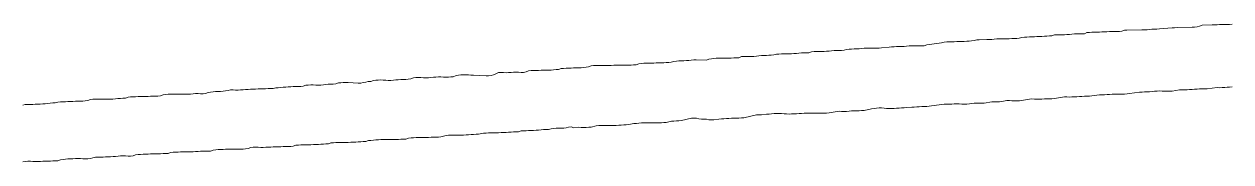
# Model space of a CAD drawing. Extents: x -16 to 11205, y -14909 to 147.
# Drawn here: x 5.14 to 15.76, y 107.3 to 108.52 of the extents above; entities that cross this region are included whole.
import ezdxf

# ---------------------------------------------------------------- set-up
doc = ezdxf.new("R2010")
doc.units = 0
doc.layers.get('0').update_dxf_attribs({"color": 1, "linetype": 'CONTINUOUS', "lineweight": 15, "true_color": 0xff0000})

msp = doc.modelspace()

# ---------------------------------------------------------------- linework, layer by layer
for p, q in [((14.49, 108.443), (14.467, 108.434)), ((14.512, 108.445), (14.49, 108.443)), ((14.534, 108.447), (14.512, 108.445)), ((14.578, 108.448), (14.534, 108.447)), ((14.6, 108.448), (14.578, 108.448)), ((14.622, 108.449), (14.6, 108.448)), ((14.644, 108.451), (14.622, 108.449)), ((14.666, 108.451), (14.644, 108.451)), ((14.688, 108.452), (14.666, 108.451)), ((14.71, 108.452), (14.688, 108.452)), ((14.732, 108.452), (14.71, 108.452)), ((14.754, 108.453), (14.732, 108.452)), ((14.776, 108.454), (14.754, 108.453)), ((14.797, 108.456), (14.776, 108.454)), ((14.821, 108.465), (14.797, 108.456)), ((14.842, 108.466), (14.821, 108.465)), ((14.974, 108.467), (14.842, 108.466)), ((14.997, 108.468), (14.974, 108.467)), ((15.019, 108.469), (14.997, 108.468)), ((15.04, 108.472), (15.019, 108.469)), ((15.062, 108.473), (15.04, 108.472)), ((15.084, 108.474), (15.062, 108.473)), ((15.106, 108.475), (15.084, 108.474)), ((15.128, 108.478), (15.106, 108.475)), ((15.239, 108.486), (15.128, 108.478)), ((15.261, 108.487), (15.239, 108.486)), ((15.283, 108.489), (15.261, 108.487)), ((15.415, 108.491), (15.283, 108.489)), ((15.437, 108.492), (15.415, 108.491)), ((15.459, 108.495), (15.437, 108.492)), ((15.48, 108.5), (15.459, 108.495)), ((15.504, 108.51), (15.48, 108.5)), ((15.591, 108.512), (15.504, 108.51)), ((15.613, 108.512), (15.591, 108.512)), ((15.635, 108.513), (15.613, 108.512)), ((15.657, 108.514), (15.635, 108.513)), ((15.723, 108.515), (15.657, 108.514)), ((15.745, 108.516), (15.723, 108.515)), ((15.767, 108.519), (15.745, 108.516)), ((13.08, 108.336), (13.057, 108.327)), ((13.102, 108.339), (13.08, 108.336)), ((13.124, 108.342), (13.102, 108.339)), ((13.145, 108.345), (13.124, 108.342)), ((13.167, 108.347), (13.145, 108.345)), ((13.189, 108.349), (13.167, 108.347)), ((13.21, 108.352), (13.189, 108.349)), ((13.234, 108.36), (13.21, 108.352)), ((13.256, 108.361), (13.234, 108.36)), ((13.278, 108.361), (13.256, 108.361)), ((13.3, 108.362), (13.278, 108.361)), ((13.322, 108.363), (13.3, 108.362)), ((13.344, 108.364), (13.322, 108.363)), ((13.366, 108.365), (13.344, 108.364)), ((13.388, 108.366), (13.366, 108.365)), ((13.41, 108.366), (13.388, 108.366)), ((13.432, 108.367), (13.41, 108.366)), ((13.453, 108.369), (13.432, 108.367)), ((13.475, 108.372), (13.453, 108.369)), ((13.497, 108.373), (13.475, 108.372)), ((13.52, 108.38), (13.497, 108.373)), ((13.542, 108.381), (13.52, 108.38)), ((13.608, 108.382), (13.542, 108.381)), ((13.63, 108.382), (13.608, 108.382)), ((13.652, 108.383), (13.63, 108.382)), ((13.674, 108.385), (13.652, 108.383)), ((13.696, 108.388), (13.674, 108.385)), ((13.784, 108.389), (13.696, 108.388)), ((13.806, 108.389), (13.784, 108.389)), ((13.828, 108.39), (13.806, 108.389)), ((13.85, 108.391), (13.828, 108.39)), ((13.872, 108.392), (13.85, 108.391)), ((13.894, 108.393), (13.872, 108.392)), ((13.917, 108.401), (13.894, 108.393)), ((13.939, 108.403), (13.917, 108.401)), ((13.961, 108.404), (13.939, 108.403)), ((13.983, 108.405), (13.961, 108.404)), ((14.005, 108.406), (13.983, 108.405)), ((14.027, 108.407), (14.005, 108.406)), ((14.049, 108.408), (14.027, 108.407)), ((14.071, 108.409), (14.049, 108.408)), ((14.093, 108.41), (14.071, 108.409)), ((14.115, 108.412), (14.093, 108.41)), ((14.137, 108.413), (14.115, 108.412)), ((14.159, 108.414), (14.137, 108.413)), ((14.18, 108.415), (14.159, 108.414)), ((14.203, 108.423), (14.18, 108.415)), ((14.225, 108.424), (14.203, 108.423)), ((14.247, 108.424), (14.225, 108.424)), ((14.269, 108.425), (14.247, 108.424)), ((14.291, 108.425), (14.269, 108.425)), ((14.313, 108.427), (14.291, 108.425)), ((14.335, 108.428), (14.313, 108.427)), ((14.357, 108.43), (14.335, 108.428)), ((14.379, 108.432), (14.357, 108.43)), ((14.401, 108.433), (14.379, 108.432)), ((14.423, 108.433), (14.401, 108.433)), ((14.445, 108.433), (14.423, 108.433)), ((14.467, 108.434), (14.445, 108.433)), ((11.449, 108.232), (11.426, 108.222)), ((11.537, 108.232), (11.449, 108.232)), ((11.559, 108.232), (11.537, 108.232)), ((11.581, 108.235), (11.559, 108.232)), ((11.603, 108.239), (11.581, 108.235)), ((11.625, 108.241), (11.603, 108.239)), ((11.647, 108.242), (11.625, 108.241)), ((11.669, 108.242), (11.647, 108.242)), ((11.691, 108.243), (11.669, 108.242)), ((11.712, 108.244), (11.691, 108.243)), ((11.734, 108.246), (11.712, 108.244)), ((11.757, 108.253), (11.734, 108.246)), ((11.779, 108.254), (11.757, 108.253)), ((11.801, 108.255), (11.779, 108.254)), ((11.823, 108.256), (11.801, 108.255)), ((11.845, 108.257), (11.823, 108.256)), ((11.867, 108.257), (11.845, 108.257)), ((11.889, 108.257), (11.867, 108.257)), ((11.911, 108.258), (11.889, 108.257)), ((11.933, 108.26), (11.911, 108.258)), ((11.955, 108.262), (11.933, 108.26)), ((11.977, 108.264), (11.955, 108.262)), ((11.999, 108.264), (11.977, 108.264)), ((12.021, 108.265), (11.999, 108.264)), ((12.043, 108.266), (12.021, 108.265)), ((12.066, 108.274), (12.043, 108.266)), ((12.088, 108.276), (12.066, 108.274)), ((12.11, 108.276), (12.088, 108.276)), ((12.132, 108.277), (12.11, 108.276)), ((12.154, 108.277), (12.132, 108.277)), ((12.176, 108.278), (12.154, 108.277)), ((12.198, 108.279), (12.176, 108.278)), ((12.22, 108.28), (12.198, 108.279)), ((12.242, 108.282), (12.22, 108.28)), ((12.264, 108.284), (12.242, 108.282)), ((12.286, 108.285), (12.264, 108.284)), ((12.308, 108.286), (12.286, 108.285)), ((12.33, 108.286), (12.308, 108.286)), ((12.352, 108.287), (12.33, 108.286)), ((12.375, 108.294), (12.352, 108.287)), ((12.397, 108.296), (12.375, 108.294)), ((12.418, 108.298), (12.397, 108.296)), ((12.44, 108.299), (12.418, 108.298)), ((12.462, 108.3), (12.44, 108.299)), ((12.484, 108.301), (12.462, 108.3)), ((12.506, 108.303), (12.484, 108.301)), ((12.528, 108.305), (12.506, 108.303)), ((12.638, 108.306), (12.528, 108.305)), ((12.66, 108.307), (12.638, 108.306)), ((12.682, 108.31), (12.66, 108.307)), ((12.749, 108.316), (12.682, 108.31)), ((12.771, 108.317), (12.749, 108.316)), ((12.793, 108.319), (12.771, 108.317)), ((12.815, 108.321), (12.793, 108.319)), ((12.837, 108.322), (12.815, 108.321)), ((12.859, 108.322), (12.837, 108.322)), ((12.881, 108.322), (12.859, 108.322)), ((12.903, 108.324), (12.881, 108.322)), ((12.925, 108.327), (12.903, 108.324)), ((13.035, 108.326), (12.925, 108.327)), ((13.057, 108.327), (13.035, 108.326)), ((9.862, 108.126), (9.839, 108.119)), ((9.884, 108.127), (9.862, 108.126)), ((9.906, 108.128), (9.884, 108.127)), ((9.928, 108.128), (9.906, 108.128)), ((9.95, 108.13), (9.928, 108.128)), ((9.972, 108.131), (9.95, 108.13)), ((9.994, 108.132), (9.972, 108.131)), ((10.016, 108.133), (9.994, 108.132)), ((10.038, 108.133), (10.016, 108.133)), ((10.06, 108.134), (10.038, 108.133)), ((10.081, 108.137), (10.06, 108.134)), ((10.103, 108.141), (10.081, 108.137)), ((10.127, 108.15), (10.103, 108.141)), ((10.148, 108.152), (10.127, 108.15)), ((10.17, 108.152), (10.148, 108.152)), ((10.192, 108.152), (10.17, 108.152)), ((10.214, 108.152), (10.192, 108.152)), ((10.236, 108.152), (10.214, 108.152)), ((10.259, 108.152), (10.236, 108.152)), ((10.281, 108.153), (10.259, 108.152)), ((10.303, 108.154), (10.281, 108.153)), ((10.325, 108.156), (10.303, 108.154)), ((10.347, 108.156), (10.325, 108.156)), ((10.369, 108.156), (10.347, 108.156)), ((10.391, 108.155), (10.369, 108.156)), ((10.413, 108.155), (10.391, 108.155)), ((10.435, 108.155), (10.413, 108.155)), ((10.457, 108.155), (10.435, 108.155)), ((10.479, 108.156), (10.457, 108.155)), ((10.5, 108.158), (10.479, 108.156)), ((10.522, 108.16), (10.5, 108.158)), ((10.546, 108.169), (10.522, 108.16)), ((10.568, 108.171), (10.546, 108.169)), ((10.589, 108.173), (10.568, 108.171)), ((10.611, 108.174), (10.589, 108.173)), ((10.633, 108.175), (10.611, 108.174)), ((10.655, 108.175), (10.633, 108.175)), ((10.677, 108.175), (10.655, 108.175)), ((10.699, 108.176), (10.677, 108.175)), ((10.721, 108.176), (10.699, 108.176)), ((10.743, 108.176), (10.721, 108.176)), ((10.765, 108.177), (10.743, 108.176)), ((10.787, 108.179), (10.765, 108.177)), ((10.809, 108.18), (10.787, 108.179)), ((10.831, 108.181), (10.809, 108.18)), ((10.854, 108.189), (10.831, 108.181)), ((10.876, 108.191), (10.854, 108.189)), ((10.898, 108.193), (10.876, 108.191)), ((10.92, 108.195), (10.898, 108.193)), ((10.942, 108.195), (10.92, 108.195)), ((10.964, 108.196), (10.942, 108.195)), ((10.986, 108.197), (10.964, 108.196)), ((11.007, 108.2), (10.986, 108.197)), ((11.029, 108.202), (11.007, 108.2)), ((11.051, 108.204), (11.029, 108.202)), ((11.14, 108.201), (11.051, 108.204)), ((11.163, 108.208), (11.14, 108.201)), ((11.185, 108.211), (11.163, 108.208)), ((11.206, 108.215), (11.185, 108.211)), ((11.228, 108.217), (11.206, 108.215)), ((11.25, 108.217), (11.228, 108.217)), ((11.272, 108.217), (11.25, 108.217)), ((11.294, 108.217), (11.272, 108.217)), ((11.316, 108.217), (11.294, 108.217)), ((11.338, 108.219), (11.316, 108.217)), ((11.36, 108.219), (11.338, 108.219)), ((11.382, 108.22), (11.36, 108.219)), ((11.404, 108.22), (11.382, 108.22)), ((11.426, 108.222), (11.404, 108.22)), ((8.21, 108.021), (8.186, 108.013)), ((8.231, 108.023), (8.21, 108.021)), ((8.253, 108.024), (8.231, 108.023)), ((8.275, 108.025), (8.253, 108.024)), ((8.297, 108.024), (8.275, 108.025)), ((8.319, 108.023), (8.297, 108.024)), ((8.341, 108.021), (8.319, 108.023)), ((8.364, 108.021), (8.341, 108.021)), ((8.386, 108.023), (8.364, 108.021)), ((8.408, 108.025), (8.386, 108.023)), ((8.429, 108.027), (8.408, 108.025)), ((8.451, 108.029), (8.429, 108.027)), ((8.473, 108.029), (8.451, 108.029)), ((8.495, 108.03), (8.473, 108.029)), ((8.517, 108.031), (8.495, 108.03)), ((8.539, 108.034), (8.517, 108.031)), ((8.562, 108.043), (8.539, 108.034)), ((8.584, 108.046), (8.562, 108.043)), ((8.606, 108.047), (8.584, 108.046)), ((8.628, 108.046), (8.606, 108.047)), ((8.65, 108.045), (8.628, 108.046)), ((8.672, 108.044), (8.65, 108.045)), ((8.694, 108.044), (8.672, 108.044)), ((8.716, 108.046), (8.694, 108.044)), ((8.738, 108.049), (8.716, 108.046)), ((8.76, 108.051), (8.738, 108.049)), ((8.782, 108.053), (8.76, 108.051)), ((8.804, 108.052), (8.782, 108.053)), ((8.826, 108.051), (8.804, 108.052)), ((8.848, 108.05), (8.826, 108.051)), ((8.87, 108.051), (8.848, 108.05)), ((8.892, 108.052), (8.87, 108.051)), ((8.913, 108.054), (8.892, 108.052)), ((8.937, 108.064), (8.913, 108.054)), ((8.959, 108.067), (8.937, 108.064)), ((8.98, 108.07), (8.959, 108.067)), ((9.002, 108.071), (8.98, 108.07)), ((9.024, 108.071), (9.002, 108.071)), ((9.046, 108.07), (9.024, 108.071)), ((9.068, 108.069), (9.046, 108.07)), ((9.091, 108.069), (9.068, 108.069)), ((9.201, 108.062), (9.091, 108.069)), ((9.224, 108.061), (9.201, 108.062)), ((9.246, 108.064), (9.224, 108.061)), ((9.266, 108.071), (9.246, 108.064)), ((9.287, 108.078), (9.266, 108.071)), ((9.311, 108.09), (9.287, 108.078)), ((9.333, 108.091), (9.311, 108.09)), ((9.355, 108.09), (9.333, 108.091)), ((9.377, 108.089), (9.355, 108.09)), ((9.399, 108.09), (9.377, 108.089)), ((9.421, 108.092), (9.399, 108.09)), ((9.443, 108.094), (9.421, 108.092)), ((9.465, 108.094), (9.443, 108.094)), ((9.487, 108.093), (9.465, 108.094)), ((9.509, 108.092), (9.487, 108.093)), ((9.531, 108.092), (9.509, 108.092)), ((9.553, 108.096), (9.531, 108.092)), ((9.576, 108.107), (9.553, 108.096)), ((9.598, 108.109), (9.576, 108.107)), ((9.62, 108.11), (9.598, 108.109)), ((9.642, 108.11), (9.62, 108.11)), ((9.664, 108.11), (9.642, 108.11)), ((9.686, 108.111), (9.664, 108.11)), ((9.708, 108.112), (9.686, 108.111)), ((9.73, 108.112), (9.708, 108.112)), ((9.752, 108.112), (9.73, 108.112)), ((9.774, 108.113), (9.752, 108.112)), ((9.795, 108.115), (9.774, 108.113)), ((9.817, 108.118), (9.795, 108.115)), ((9.839, 108.119), (9.817, 108.118)), ((6.755, 107.915), (6.732, 107.905)), ((6.777, 107.918), (6.755, 107.915)), ((6.799, 107.921), (6.777, 107.918)), ((6.821, 107.922), (6.799, 107.921)), ((6.843, 107.922), (6.821, 107.922)), ((6.865, 107.923), (6.843, 107.922)), ((6.886, 107.926), (6.865, 107.923)), ((6.908, 107.928), (6.886, 107.926)), ((6.93, 107.931), (6.908, 107.928)), ((6.953, 107.937), (6.93, 107.931)), ((6.975, 107.937), (6.953, 107.937)), ((6.997, 107.936), (6.975, 107.937)), ((7.019, 107.936), (6.997, 107.936)), ((7.041, 107.937), (7.019, 107.936)), ((7.063, 107.939), (7.041, 107.937)), ((7.085, 107.941), (7.063, 107.939)), ((7.107, 107.942), (7.085, 107.941)), ((7.129, 107.943), (7.107, 107.942)), ((7.151, 107.944), (7.129, 107.943)), ((7.173, 107.945), (7.151, 107.944)), ((7.195, 107.946), (7.173, 107.945)), ((7.217, 107.946), (7.195, 107.946)), ((7.239, 107.947), (7.217, 107.946)), ((7.261, 107.948), (7.239, 107.947)), ((7.283, 107.949), (7.261, 107.948)), ((7.305, 107.949), (7.283, 107.949)), ((7.327, 107.949), (7.305, 107.949)), ((7.35, 107.955), (7.327, 107.949)), ((7.372, 107.956), (7.35, 107.955)), ((7.394, 107.959), (7.372, 107.956)), ((7.416, 107.961), (7.394, 107.959)), ((7.438, 107.963), (7.416, 107.961)), ((7.46, 107.965), (7.438, 107.963)), ((7.482, 107.966), (7.46, 107.965)), ((7.504, 107.967), (7.482, 107.966)), ((7.526, 107.967), (7.504, 107.967)), ((7.548, 107.968), (7.526, 107.967)), ((7.57, 107.969), (7.548, 107.968)), ((7.591, 107.971), (7.57, 107.969)), ((7.615, 107.979), (7.591, 107.971)), ((7.636, 107.98), (7.615, 107.979)), ((7.658, 107.981), (7.636, 107.98)), ((7.68, 107.981), (7.658, 107.981)), ((7.702, 107.98), (7.68, 107.981)), ((7.724, 107.979), (7.702, 107.98)), ((7.747, 107.98), (7.724, 107.979)), ((7.769, 107.982), (7.747, 107.98)), ((7.79, 107.985), (7.769, 107.982)), ((7.812, 107.987), (7.79, 107.985)), ((7.834, 107.988), (7.812, 107.987)), ((7.856, 107.989), (7.834, 107.988)), ((7.878, 107.991), (7.856, 107.989)), ((7.901, 108), (7.878, 107.991)), ((7.923, 108.001), (7.901, 108)), ((7.945, 108.002), (7.923, 108.001)), ((7.967, 108.003), (7.945, 108.002)), ((7.989, 108.004), (7.967, 108.003)), ((8.077, 107.998), (7.989, 108.004)), ((8.1, 107.998), (8.077, 107.998)), ((8.121, 108.002), (8.1, 107.998)), ((8.143, 108.007), (8.121, 108.002)), ((8.164, 108.011), (8.143, 108.007)), ((8.186, 108.013), (8.164, 108.011)), ((14.864, 107.905), (14.953, 107.918)), ((14.953, 107.918), (14.975, 107.919)), ((14.975, 107.919), (14.997, 107.92)), ((14.997, 107.92), (15.019, 107.921)), ((15.019, 107.921), (15.041, 107.921)), ((15.041, 107.921), (15.063, 107.922)), ((15.063, 107.922), (15.085, 107.925)), ((15.085, 107.925), (15.107, 107.927)), ((15.107, 107.927), (15.129, 107.928)), ((15.129, 107.928), (15.151, 107.927)), ((15.151, 107.927), (15.173, 107.926)), ((15.173, 107.926), (15.195, 107.925)), ((15.195, 107.925), (15.217, 107.925)), ((15.217, 107.925), (15.239, 107.926)), ((15.239, 107.926), (15.306, 107.937)), ((15.306, 107.937), (15.328, 107.938)), ((15.328, 107.938), (15.35, 107.939)), ((15.35, 107.939), (15.372, 107.939)), ((15.372, 107.939), (15.394, 107.94)), ((15.394, 107.94), (15.416, 107.941)), ((15.416, 107.941), (15.438, 107.943)), ((15.438, 107.943), (15.46, 107.945)), ((15.46, 107.945), (15.482, 107.946)), ((15.482, 107.946), (15.504, 107.946)), ((15.504, 107.946), (15.526, 107.946)), ((15.526, 107.946), (15.548, 107.947)), ((15.548, 107.947), (15.636, 107.958)), ((15.636, 107.958), (15.658, 107.957)), ((15.658, 107.957), (15.681, 107.958)), ((15.681, 107.958), (15.703, 107.959)), ((15.703, 107.959), (15.724, 107.961)), ((15.724, 107.961), (15.746, 107.963)), ((15.746, 107.963), (15.768, 107.964)), ((5.146, 107.81), (5.123, 107.803)), ((5.168, 107.81), (5.146, 107.81)), ((5.19, 107.81), (5.168, 107.81)), ((5.212, 107.81), (5.19, 107.81)), ((5.234, 107.811), (5.212, 107.81)), ((5.256, 107.812), (5.234, 107.811)), ((5.278, 107.813), (5.256, 107.812)), ((5.3, 107.814), (5.278, 107.813)), ((5.322, 107.816), (5.3, 107.814)), ((5.344, 107.818), (5.322, 107.816)), ((5.366, 107.82), (5.344, 107.818)), ((5.388, 107.822), (5.366, 107.82)), ((5.41, 107.823), (5.388, 107.822)), ((5.433, 107.83), (5.41, 107.823)), ((5.455, 107.831), (5.433, 107.83)), ((5.477, 107.831), (5.455, 107.831)), ((5.499, 107.832), (5.477, 107.831)), ((5.521, 107.834), (5.499, 107.832)), ((5.543, 107.835), (5.521, 107.834)), ((5.565, 107.836), (5.543, 107.835)), ((5.587, 107.837), (5.565, 107.836)), ((5.609, 107.838), (5.587, 107.837)), ((5.631, 107.838), (5.609, 107.838)), ((5.652, 107.839), (5.631, 107.838)), ((5.674, 107.841), (5.652, 107.839)), ((5.696, 107.844), (5.674, 107.841)), ((5.719, 107.853), (5.696, 107.844)), ((5.741, 107.855), (5.719, 107.853)), ((5.763, 107.856), (5.741, 107.855)), ((5.785, 107.856), (5.763, 107.856)), ((5.807, 107.856), (5.785, 107.856)), ((5.829, 107.856), (5.807, 107.856)), ((5.851, 107.855), (5.829, 107.856)), ((5.873, 107.855), (5.851, 107.855)), ((5.895, 107.856), (5.873, 107.855)), ((5.917, 107.857), (5.895, 107.856)), ((5.939, 107.859), (5.917, 107.857)), ((5.961, 107.861), (5.939, 107.859)), ((5.983, 107.863), (5.961, 107.861)), ((6.005, 107.864), (5.983, 107.863)), ((6.027, 107.866), (6.005, 107.864)), ((6.05, 107.874), (6.027, 107.866)), ((6.072, 107.875), (6.05, 107.874)), ((6.094, 107.876), (6.072, 107.875)), ((6.116, 107.877), (6.094, 107.876)), ((6.138, 107.878), (6.116, 107.877)), ((6.16, 107.878), (6.138, 107.878)), ((6.182, 107.878), (6.16, 107.878)), ((6.204, 107.878), (6.182, 107.878)), ((6.226, 107.88), (6.204, 107.878)), ((6.248, 107.882), (6.226, 107.88)), ((6.269, 107.882), (6.248, 107.882)), ((6.292, 107.882), (6.269, 107.882)), ((6.313, 107.882), (6.292, 107.882)), ((6.335, 107.885), (6.313, 107.882)), ((6.359, 107.895), (6.335, 107.885)), ((6.38, 107.897), (6.359, 107.895)), ((6.402, 107.899), (6.38, 107.897)), ((6.424, 107.899), (6.402, 107.899)), ((6.446, 107.9), (6.424, 107.899)), ((6.468, 107.901), (6.446, 107.9)), ((6.49, 107.901), (6.468, 107.901)), ((6.512, 107.9), (6.49, 107.901)), ((6.534, 107.9), (6.512, 107.9)), ((6.556, 107.9), (6.534, 107.9)), ((6.578, 107.9), (6.556, 107.9)), ((6.6, 107.901), (6.578, 107.9)), ((6.622, 107.903), (6.6, 107.901)), ((6.644, 107.905), (6.622, 107.903)), ((6.666, 107.905), (6.644, 107.905)), ((6.688, 107.904), (6.666, 107.905)), ((6.71, 107.903), (6.688, 107.904)), ((6.732, 107.905), (6.71, 107.903)), ((13.167, 107.802), (13.234, 107.811)), ((13.234, 107.811), (13.256, 107.811)), ((13.256, 107.811), (13.278, 107.811)), ((13.278, 107.811), (13.3, 107.813)), ((13.3, 107.813), (13.322, 107.814)), ((13.322, 107.814), (13.344, 107.814)), ((13.344, 107.814), (13.366, 107.814)), ((13.366, 107.814), (13.388, 107.812)), ((13.388, 107.812), (13.411, 107.812)), ((13.411, 107.812), (13.433, 107.812)), ((13.433, 107.812), (13.455, 107.814)), ((13.455, 107.814), (13.476, 107.818)), ((13.476, 107.818), (13.498, 107.82)), ((13.498, 107.82), (13.52, 107.821)), ((13.52, 107.821), (13.542, 107.82)), ((13.542, 107.82), (13.565, 107.82)), ((13.565, 107.82), (13.586, 107.82)), ((13.586, 107.82), (13.653, 107.831)), ((13.653, 107.831), (13.675, 107.831)), ((13.675, 107.831), (13.697, 107.832)), ((13.697, 107.832), (13.719, 107.833)), ((13.719, 107.833), (13.741, 107.836)), ((13.741, 107.836), (13.784, 107.843)), ((13.784, 107.843), (13.807, 107.843)), ((13.807, 107.843), (13.829, 107.842)), ((13.829, 107.842), (13.851, 107.84)), ((13.851, 107.84), (13.873, 107.84)), ((13.873, 107.84), (13.895, 107.841)), ((13.895, 107.841), (13.983, 107.856)), ((13.983, 107.856), (14.005, 107.858)), ((14.005, 107.858), (14.028, 107.857)), ((14.028, 107.857), (14.05, 107.856)), ((14.05, 107.856), (14.072, 107.856)), ((14.072, 107.856), (14.094, 107.857)), ((14.094, 107.857), (14.116, 107.858)), ((14.116, 107.858), (14.138, 107.858)), ((14.138, 107.858), (14.16, 107.858)), ((14.16, 107.858), (14.182, 107.859)), ((14.182, 107.859), (14.203, 107.861)), ((14.203, 107.861), (14.292, 107.876)), ((14.292, 107.876), (14.314, 107.875)), ((14.314, 107.875), (14.336, 107.874)), ((14.336, 107.874), (14.358, 107.875)), ((14.358, 107.875), (14.38, 107.876)), ((14.38, 107.876), (14.402, 107.877)), ((14.402, 107.877), (14.424, 107.879)), ((14.424, 107.879), (14.446, 107.88)), ((14.446, 107.88), (14.468, 107.881)), ((14.468, 107.881), (14.49, 107.882)), ((14.49, 107.882), (14.512, 107.883)), ((14.512, 107.883), (14.534, 107.886)), ((14.534, 107.886), (14.601, 107.895)), ((14.601, 107.895), (14.623, 107.894)), ((14.623, 107.894), (14.645, 107.895)), ((14.645, 107.895), (14.667, 107.897)), ((14.667, 107.897), (14.689, 107.898)), ((14.689, 107.898), (14.711, 107.9)), ((14.711, 107.9), (14.733, 107.901)), ((14.733, 107.901), (14.755, 107.901)), ((14.755, 107.901), (14.777, 107.901)), ((14.777, 107.901), (14.799, 107.901)), ((14.799, 107.901), (14.821, 107.901)), ((14.821, 107.901), (14.843, 107.902)), ((14.843, 107.902), (14.864, 107.905)), ((11.471, 107.692), (11.581, 107.716)), ((11.581, 107.716), (11.603, 107.716)), ((11.603, 107.716), (11.625, 107.716)), ((11.625, 107.716), (11.67, 107.723)), ((11.67, 107.723), (11.692, 107.724)), ((11.692, 107.724), (11.714, 107.726)), ((11.714, 107.726), (11.736, 107.728)), ((11.736, 107.728), (11.758, 107.73)), ((11.758, 107.73), (11.78, 107.73)), ((11.78, 107.73), (11.802, 107.729)), ((11.802, 107.729), (11.824, 107.727)), ((11.824, 107.727), (11.846, 107.725)), ((11.846, 107.725), (11.868, 107.724)), ((11.868, 107.724), (11.89, 107.725)), ((11.89, 107.725), (11.912, 107.726)), ((11.912, 107.726), (11.934, 107.727)), ((11.934, 107.727), (11.956, 107.728)), ((11.956, 107.728), (11.978, 107.729)), ((11.978, 107.729), (12, 107.731)), ((12, 107.731), (12.022, 107.732)), ((12.022, 107.732), (12.044, 107.733)), ((12.044, 107.733), (12.066, 107.733)), ((12.066, 107.733), (12.088, 107.732)), ((12.088, 107.732), (12.11, 107.732)), ((12.11, 107.732), (12.132, 107.732)), ((12.132, 107.732), (12.154, 107.731)), ((12.154, 107.731), (12.176, 107.731)), ((12.176, 107.731), (12.198, 107.732)), ((12.198, 107.732), (12.22, 107.734)), ((12.22, 107.734), (12.309, 107.749)), ((12.309, 107.749), (12.331, 107.748)), ((12.331, 107.748), (12.353, 107.747)), ((12.353, 107.747), (12.375, 107.748)), ((12.375, 107.748), (12.397, 107.75)), ((12.397, 107.75), (12.419, 107.752)), ((12.419, 107.752), (12.441, 107.753)), ((12.441, 107.753), (12.463, 107.753)), ((12.463, 107.753), (12.485, 107.754)), ((12.485, 107.754), (12.507, 107.755)), ((12.507, 107.755), (12.528, 107.757)), ((12.528, 107.757), (12.595, 107.77)), ((12.595, 107.77), (12.617, 107.774)), ((12.617, 107.774), (12.639, 107.777)), ((12.639, 107.777), (12.661, 107.779)), ((12.661, 107.779), (12.683, 107.778)), ((12.683, 107.778), (12.705, 107.775)), ((12.705, 107.775), (12.727, 107.773)), ((12.727, 107.773), (12.749, 107.772)), ((12.749, 107.772), (12.771, 107.773)), ((12.771, 107.773), (12.793, 107.774)), ((12.793, 107.774), (12.815, 107.775)), ((12.815, 107.775), (12.837, 107.776)), ((12.837, 107.776), (12.859, 107.778)), ((12.859, 107.778), (12.881, 107.78)), ((12.881, 107.78), (12.903, 107.781)), ((12.903, 107.781), (12.948, 107.785)), ((12.948, 107.785), (12.97, 107.785)), ((12.97, 107.785), (12.992, 107.787)), ((12.992, 107.787), (13.014, 107.789)), ((13.014, 107.789), (13.036, 107.79)), ((13.036, 107.79), (13.058, 107.79)), ((13.058, 107.79), (13.08, 107.792)), ((13.08, 107.792), (13.102, 107.794)), ((13.102, 107.794), (13.123, 107.797)), ((13.123, 107.797), (13.145, 107.8)), ((13.145, 107.8), (13.167, 107.802)), ((9.752, 107.589), (9.775, 107.595)), ((9.775, 107.595), (9.797, 107.596)), ((9.797, 107.596), (9.819, 107.599)), ((9.819, 107.599), (9.841, 107.601)), ((9.841, 107.601), (9.863, 107.601)), ((9.863, 107.601), (9.885, 107.601)), ((9.885, 107.601), (9.907, 107.603)), ((9.907, 107.603), (9.928, 107.608)), ((9.928, 107.608), (9.95, 107.612)), ((9.95, 107.612), (9.973, 107.603)), ((9.973, 107.603), (10.017, 107.608)), ((10.017, 107.608), (10.039, 107.605)), ((10.039, 107.605), (10.061, 107.605)), ((10.061, 107.605), (10.083, 107.606)), ((10.083, 107.606), (10.105, 107.608)), ((10.105, 107.608), (10.126, 107.61)), ((10.126, 107.61), (10.171, 107.621)), ((10.171, 107.621), (10.193, 107.623)), ((10.193, 107.623), (10.215, 107.624)), ((10.215, 107.624), (10.237, 107.624)), ((10.237, 107.624), (10.259, 107.623)), ((10.259, 107.623), (10.281, 107.623)), ((10.281, 107.623), (10.303, 107.623)), ((10.303, 107.623), (10.325, 107.624)), ((10.325, 107.624), (10.347, 107.624)), ((10.347, 107.624), (10.369, 107.625)), ((10.369, 107.625), (10.391, 107.626)), ((10.391, 107.626), (10.413, 107.628)), ((10.413, 107.628), (10.435, 107.63)), ((10.435, 107.63), (10.457, 107.632)), ((10.457, 107.632), (10.502, 107.64)), ((10.502, 107.64), (10.524, 107.642)), ((10.524, 107.642), (10.546, 107.643)), ((10.546, 107.643), (10.568, 107.646)), ((10.568, 107.646), (10.59, 107.648)), ((10.59, 107.648), (10.612, 107.648)), ((10.612, 107.648), (10.634, 107.648)), ((10.634, 107.648), (10.656, 107.646)), ((10.656, 107.646), (10.678, 107.646)), ((10.678, 107.646), (10.7, 107.646)), ((10.7, 107.646), (10.722, 107.647)), ((10.722, 107.647), (10.744, 107.648)), ((10.744, 107.648), (10.766, 107.649)), ((10.766, 107.649), (10.787, 107.651)), ((10.787, 107.651), (10.833, 107.662)), ((10.833, 107.662), (10.855, 107.663)), ((10.855, 107.663), (10.877, 107.664)), ((10.877, 107.664), (10.899, 107.665)), ((10.899, 107.665), (10.92, 107.667)), ((10.92, 107.667), (11.008, 107.688)), ((11.008, 107.688), (11.053, 107.688)), ((11.053, 107.688), (11.074, 107.683)), ((11.074, 107.683), (11.096, 107.68)), ((11.096, 107.68), (11.118, 107.679)), ((11.118, 107.679), (11.14, 107.679)), ((11.14, 107.679), (11.163, 107.674)), ((11.163, 107.674), (11.185, 107.674)), ((11.185, 107.674), (11.207, 107.674)), ((11.207, 107.674), (11.251, 107.68)), ((11.251, 107.68), (11.273, 107.681)), ((11.273, 107.681), (11.295, 107.683)), ((11.295, 107.683), (11.317, 107.685)), ((11.317, 107.685), (11.339, 107.686)), ((11.339, 107.686), (11.361, 107.687)), ((11.361, 107.687), (11.383, 107.687)), ((11.383, 107.687), (11.405, 107.688)), ((11.405, 107.688), (11.427, 107.689)), ((11.427, 107.689), (11.449, 107.69)), ((11.449, 107.69), (11.471, 107.692)), ((8.143, 107.482), (8.167, 107.49)), ((8.167, 107.49), (8.188, 107.492)), ((8.188, 107.492), (8.21, 107.494)), ((8.21, 107.494), (8.232, 107.496)), ((8.232, 107.496), (8.254, 107.498)), ((8.254, 107.498), (8.276, 107.499)), ((8.276, 107.499), (8.298, 107.5)), ((8.298, 107.5), (8.32, 107.5)), ((8.32, 107.5), (8.342, 107.5)), ((8.342, 107.5), (8.364, 107.5)), ((8.364, 107.5), (8.386, 107.499)), ((8.386, 107.499), (8.408, 107.5)), ((8.408, 107.5), (8.43, 107.501)), ((8.43, 107.501), (8.452, 107.503)), ((8.452, 107.503), (8.474, 107.504)), ((8.474, 107.504), (8.496, 107.504)), ((8.496, 107.504), (8.519, 107.512)), ((8.519, 107.512), (8.541, 107.513)), ((8.541, 107.513), (8.563, 107.515)), ((8.563, 107.515), (8.585, 107.516)), ((8.585, 107.516), (8.606, 107.517)), ((8.606, 107.517), (8.628, 107.517)), ((8.628, 107.517), (8.651, 107.517)), ((8.651, 107.517), (8.673, 107.518)), ((8.673, 107.518), (8.695, 107.518)), ((8.695, 107.518), (8.717, 107.519)), ((8.717, 107.519), (8.739, 107.52)), ((8.739, 107.52), (8.761, 107.52)), ((8.761, 107.52), (8.782, 107.521)), ((8.782, 107.521), (8.804, 107.523)), ((8.804, 107.523), (8.849, 107.535)), ((8.849, 107.535), (8.871, 107.537)), ((8.871, 107.537), (8.893, 107.538)), ((8.893, 107.538), (8.915, 107.538)), ((8.915, 107.538), (8.937, 107.537)), ((8.937, 107.537), (8.959, 107.537)), ((8.959, 107.537), (8.981, 107.537)), ((8.981, 107.537), (9.003, 107.538)), ((9.003, 107.538), (9.025, 107.54)), ((9.025, 107.54), (9.047, 107.541)), ((9.047, 107.541), (9.069, 107.543)), ((9.069, 107.543), (9.091, 107.545)), ((9.091, 107.545), (9.113, 107.546)), ((9.113, 107.546), (9.135, 107.546)), ((9.135, 107.546), (9.18, 107.556)), ((9.18, 107.556), (9.202, 107.557)), ((9.202, 107.557), (9.224, 107.558)), ((9.224, 107.558), (9.246, 107.558)), ((9.246, 107.558), (9.268, 107.559)), ((9.268, 107.559), (9.29, 107.559)), ((9.29, 107.559), (9.312, 107.56)), ((9.312, 107.56), (9.334, 107.561)), ((9.334, 107.561), (9.356, 107.561)), ((9.356, 107.561), (9.378, 107.562)), ((9.378, 107.562), (9.4, 107.563)), ((9.4, 107.563), (9.421, 107.565)), ((9.421, 107.565), (9.443, 107.566)), ((9.443, 107.566), (9.465, 107.568)), ((9.465, 107.568), (9.487, 107.568)), ((9.487, 107.568), (9.51, 107.575)), ((9.51, 107.575), (9.532, 107.576)), ((9.532, 107.576), (9.554, 107.577)), ((9.554, 107.577), (9.576, 107.578)), ((9.576, 107.578), (9.598, 107.579)), ((9.598, 107.579), (9.62, 107.58)), ((9.62, 107.58), (9.642, 107.581)), ((9.642, 107.581), (9.664, 107.583)), ((9.664, 107.583), (9.686, 107.585)), ((9.686, 107.585), (9.708, 107.588)), ((9.708, 107.588), (9.73, 107.589)), ((9.73, 107.589), (9.752, 107.589)), ((6.402, 107.377), (6.425, 107.385)), ((6.425, 107.385), (6.447, 107.387)), ((6.447, 107.387), (6.469, 107.388)), ((6.469, 107.388), (6.491, 107.389)), ((6.491, 107.389), (6.513, 107.39)), ((6.513, 107.39), (6.535, 107.39)), ((6.535, 107.39), (6.557, 107.391)), ((6.557, 107.391), (6.579, 107.391)), ((6.579, 107.391), (6.601, 107.391)), ((6.601, 107.391), (6.623, 107.392)), ((6.623, 107.392), (6.645, 107.393)), ((6.645, 107.393), (6.667, 107.394)), ((6.667, 107.394), (6.689, 107.396)), ((6.689, 107.396), (6.711, 107.397)), ((6.711, 107.397), (6.733, 107.398)), ((6.733, 107.398), (6.755, 107.397)), ((6.755, 107.397), (6.777, 107.398)), ((6.777, 107.398), (6.8, 107.406)), ((6.8, 107.406), (6.822, 107.408)), ((6.822, 107.408), (6.844, 107.41)), ((6.844, 107.41), (6.866, 107.411)), ((6.866, 107.411), (6.888, 107.412)), ((6.888, 107.412), (6.909, 107.413)), ((6.909, 107.413), (6.931, 107.414)), ((6.931, 107.414), (6.954, 107.415)), ((6.954, 107.415), (6.976, 107.415)), ((6.976, 107.415), (6.998, 107.415)), ((6.998, 107.415), (7.02, 107.414)), ((7.02, 107.414), (7.042, 107.414)), ((7.042, 107.414), (7.064, 107.415)), ((7.064, 107.415), (7.085, 107.418)), ((7.085, 107.418), (7.107, 107.421)), ((7.107, 107.421), (7.13, 107.43)), ((7.13, 107.43), (7.152, 107.431)), ((7.152, 107.431), (7.174, 107.431)), ((7.174, 107.431), (7.196, 107.431)), ((7.196, 107.431), (7.218, 107.43)), ((7.218, 107.43), (7.24, 107.43)), ((7.24, 107.43), (7.262, 107.431)), ((7.262, 107.431), (7.284, 107.432)), ((7.284, 107.432), (7.306, 107.433)), ((7.306, 107.433), (7.328, 107.434)), ((7.328, 107.434), (7.35, 107.434)), ((7.35, 107.434), (7.372, 107.435)), ((7.372, 107.435), (7.394, 107.436)), ((7.394, 107.436), (7.416, 107.438)), ((7.416, 107.438), (7.438, 107.439)), ((7.438, 107.439), (7.46, 107.439)), ((7.46, 107.439), (7.482, 107.439)), ((7.482, 107.439), (7.504, 107.441)), ((7.504, 107.441), (7.527, 107.449)), ((7.527, 107.449), (7.549, 107.451)), ((7.549, 107.451), (7.571, 107.452)), ((7.571, 107.452), (7.593, 107.452)), ((7.593, 107.452), (7.615, 107.453)), ((7.615, 107.453), (7.637, 107.453)), ((7.637, 107.453), (7.659, 107.454)), ((7.659, 107.454), (7.681, 107.455)), ((7.681, 107.455), (7.703, 107.456)), ((7.703, 107.456), (7.725, 107.457)), ((7.725, 107.457), (7.747, 107.458)), ((7.747, 107.458), (7.769, 107.459)), ((7.769, 107.459), (7.791, 107.46)), ((7.791, 107.46), (7.813, 107.461)), ((7.813, 107.461), (7.836, 107.469)), ((7.836, 107.469), (7.858, 107.471)), ((7.858, 107.471), (7.879, 107.472)), ((7.879, 107.472), (7.901, 107.473)), ((7.901, 107.473), (7.923, 107.473)), ((7.923, 107.473), (7.945, 107.473)), ((7.945, 107.473), (7.967, 107.473)), ((7.967, 107.473), (7.989, 107.474)), ((7.989, 107.474), (8.012, 107.475)), ((8.012, 107.475), (8.033, 107.476)), ((8.033, 107.476), (8.055, 107.477)), ((8.055, 107.477), (8.077, 107.478)), ((8.077, 107.478), (8.099, 107.48)), ((8.099, 107.48), (8.121, 107.481)), ((8.121, 107.481), (8.143, 107.482)), ((5.125, 107.302), (5.147, 107.304)), ((5.147, 107.304), (5.169, 107.307)), ((5.169, 107.307), (5.191, 107.308)), ((5.191, 107.308), (5.213, 107.306)), ((5.213, 107.306), (5.235, 107.305)), ((5.235, 107.305), (5.257, 107.305)), ((5.257, 107.305), (5.279, 107.306)), ((5.279, 107.306), (5.301, 107.308)), ((5.301, 107.308), (5.323, 107.309)), ((5.323, 107.309), (5.345, 107.309)), ((5.345, 107.309), (5.367, 107.309)), ((5.367, 107.309), (5.389, 107.31)), ((5.389, 107.31), (5.411, 107.311)), ((5.411, 107.311), (5.432, 107.312)), ((5.432, 107.312), (5.456, 107.321)), ((5.456, 107.321), (5.478, 107.324)), ((5.478, 107.324), (5.499, 107.327)), ((5.499, 107.327), (5.521, 107.328)), ((5.521, 107.328), (5.543, 107.328)), ((5.543, 107.328), (5.565, 107.329)), ((5.565, 107.329), (5.587, 107.331)), ((5.587, 107.331), (5.609, 107.332)), ((5.609, 107.332), (5.631, 107.332)), ((5.631, 107.332), (5.653, 107.33)), ((5.653, 107.33), (5.675, 107.329)), ((5.675, 107.329), (5.697, 107.33)), ((5.697, 107.33), (5.719, 107.333)), ((5.719, 107.333), (5.741, 107.337)), ((5.741, 107.337), (5.764, 107.345)), ((5.764, 107.345), (5.786, 107.345)), ((5.786, 107.345), (5.808, 107.345)), ((5.808, 107.345), (5.83, 107.345)), ((5.83, 107.345), (5.852, 107.346)), ((5.852, 107.346), (5.874, 107.347)), ((5.874, 107.347), (5.896, 107.348)), ((5.896, 107.348), (5.918, 107.349)), ((5.918, 107.349), (5.94, 107.35)), ((5.94, 107.35), (5.962, 107.352)), ((5.962, 107.352), (5.984, 107.355)), ((5.984, 107.355), (6.006, 107.356)), ((6.006, 107.356), (6.028, 107.355)), ((6.028, 107.355), (6.05, 107.354)), ((6.05, 107.354), (6.072, 107.354)), ((6.072, 107.354), (6.094, 107.355)), ((6.094, 107.355), (6.117, 107.363)), ((6.117, 107.363), (6.139, 107.366)), ((6.139, 107.366), (6.161, 107.367)), ((6.161, 107.367), (6.182, 107.369)), ((6.182, 107.369), (6.204, 107.37)), ((6.204, 107.37), (6.226, 107.371)), ((6.226, 107.371), (6.248, 107.372)), ((6.248, 107.372), (6.27, 107.373)), ((6.27, 107.373), (6.292, 107.373)), ((6.292, 107.373), (6.314, 107.374)), ((6.314, 107.374), (6.336, 107.374)), ((6.336, 107.374), (6.358, 107.375)), ((6.358, 107.375), (6.38, 107.376)), ((6.38, 107.376), (6.402, 107.377))]:
    msp.add_line(p, q)

doc.saveas('drawing.dxf')
